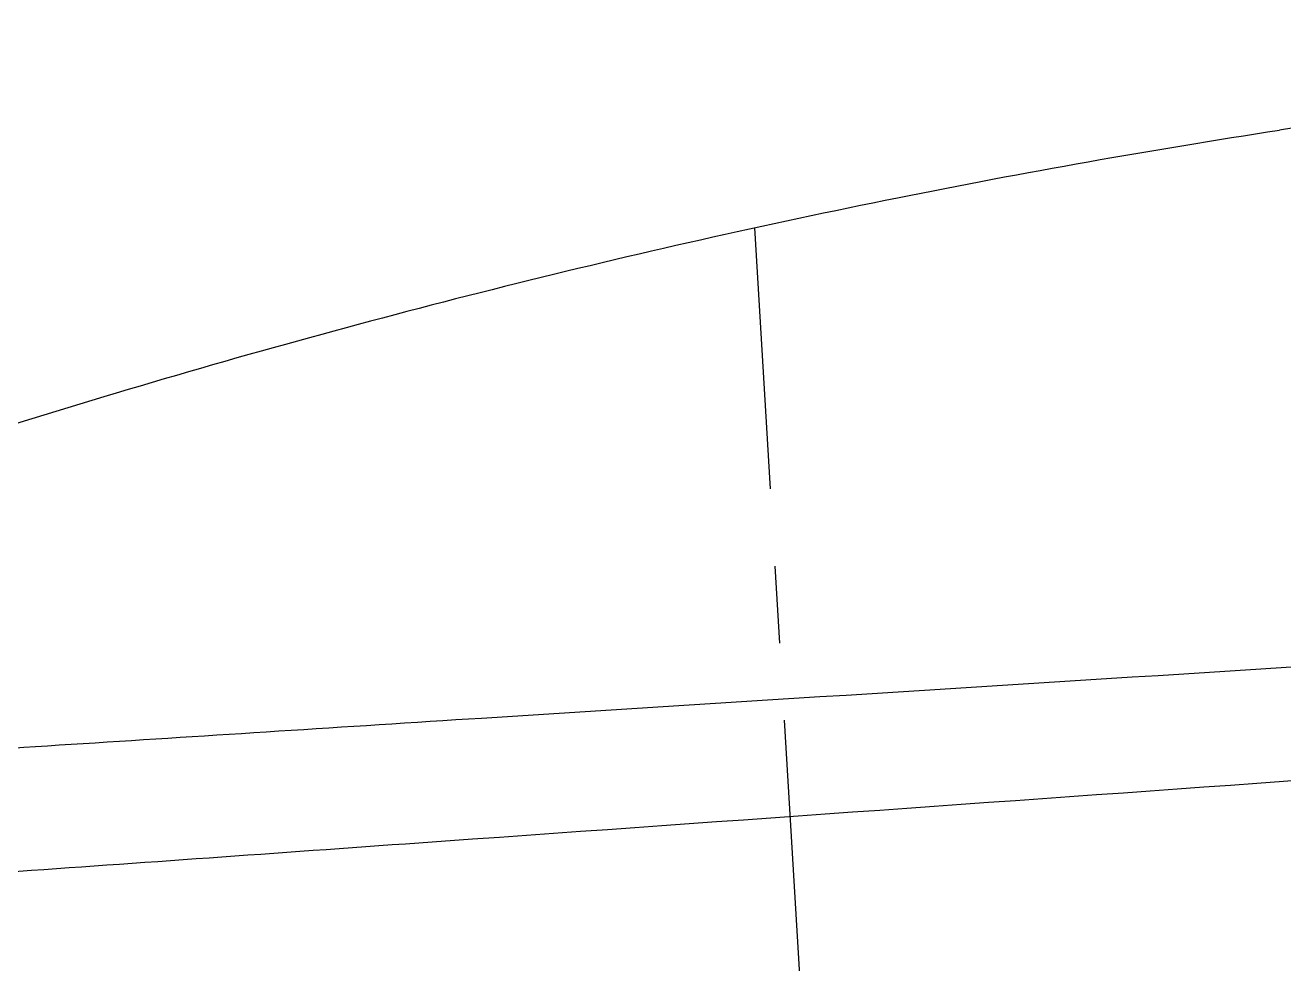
# Model space of a CAD drawing. Extents: x -13271 to -12677, y -11108 to -10688.
# Drawn here: x -13051.81 to -13023.28, y -10763.92 to -10742.65 of the extents above; entities that cross this region are included whole.
import ezdxf

# ---------------------------------------------------------------- set-up
doc = ezdxf.new("R2010")
doc.units = 0
doc.header["$LTSCALE"] = 7
doc.linetypes.add('CENTER', pattern=[2, 1.25, -0.25, 0.25, -0.25])
doc.layers.add('1', color=1, linetype='CENTER')
doc.layers.add('41', color=7, linetype='CONTINUOUS')

msp = doc.modelspace()

# ---------------------------------------------------------------- linework, layer by layer
at = {"layer": '1'}
msp.add_line((-13033.24131, -10781.11089), (-13035.27054, -10747.24465), dxfattribs=at)
at = {"layer": '41', "color": 7, "linetype": 'Continuous'}
for points, knots in [([(-12988.19779, -10742.82665), (-12989.52312, -10742.7658), (-12994.32992, -10742.60914), (-13002.62708, -10742.85395), (-13013.04547, -10743.60553), (-13019.9454, -10744.49355), (-13023.38196, -10745.02581)], [0, 0, 0, 0, 0.11269172, 0.40873709, 0.70478172, 1, 1, 1, 1]), ([(-13023.38075, -10745.03317), (-13026.28088, -10745.47931), (-13032.16345, -10746.52082), (-13040.96475, -10748.50691), (-13049.77158, -10750.92274), (-13058.45723, -10753.74338), (-13066.89401, -10756.91673), (-13072.37322, -10759.27537), (-13075.03353, -10760.49238)], [0, 0, 0, 0, 0.16263823, 0.33143989, 0.50024289, 0.66904591, 0.83784757, 1, 1, 1, 1])]:
    msp.add_open_spline(points, degree=3, knots=knots, dxfattribs=at)
at = {"layer": '41', "color": 3, "linetype": 'Continuous'}
for points, knots in [([(-13075.06707, -10760.49887), (-13075.06707, -10760.49887), (-13075.06707, -10760.49887), (-13075.06839, -10760.49898), (-13074.69063, -10760.47534), (-13073.23647, -10760.38098), (-13072.14703, -10760.30788), (-13069.30211, -10760.12498), (-13067.57683, -10760.0178), (-13063.52327, -10759.76015), (-13061.19697, -10759.61116), (-13056.16295, -10759.28855), (-13053.3934, -10759.11339), (-13047.59488, -10758.74478), (-13044.58596, -10758.55042), (-13035.23096, -10757.95553), (-13028.78664, -10757.55535), (-13022.65495, -10757.16468)], [0, 0, 0, 0, 0.00008261, 0.00008261, 0.12507228, 0.12507228, 0.25006195, 0.25006195, 0.37505163, 0.37505163, 0.5000413, 0.5000413, 0.62503098, 0.62503098, 0.75002065, 0.75002065, 1, 1, 1, 1]), ([(-13022.09677, -10759.70529), (-13028.45044, -10760.16473), (-13035.16522, -10760.63753), (-13044.9266, -10761.33221), (-13048.06941, -10761.55709), (-13054.13353, -10761.98318), (-13057.02859, -10762.18474), (-13062.29412, -10762.55155), (-13064.72978, -10762.71873), (-13068.96968, -10763.00554), (-13070.77519, -10763.12402), (-13073.75323, -10763.32456), (-13074.8918, -10763.40333), (-13076.41287, -10763.5053), (-13076.80813, -10763.53085), (-13076.80678, -10763.53072), (-13076.80678, -10763.53072), (-13076.80678, -10763.53072)], [0, 0, 0, 0, 0.24999957, 0.24999957, 0.37499936, 0.37499936, 0.49999915, 0.49999915, 0.62499893, 0.62499893, 0.74999872, 0.74999872, 0.87499851, 0.87499851, 0.99999829, 0.99999829, 1, 1, 1, 1])]:
    msp.add_open_spline(points, degree=3, knots=knots, dxfattribs=at)

doc.saveas('drawing.dxf')
